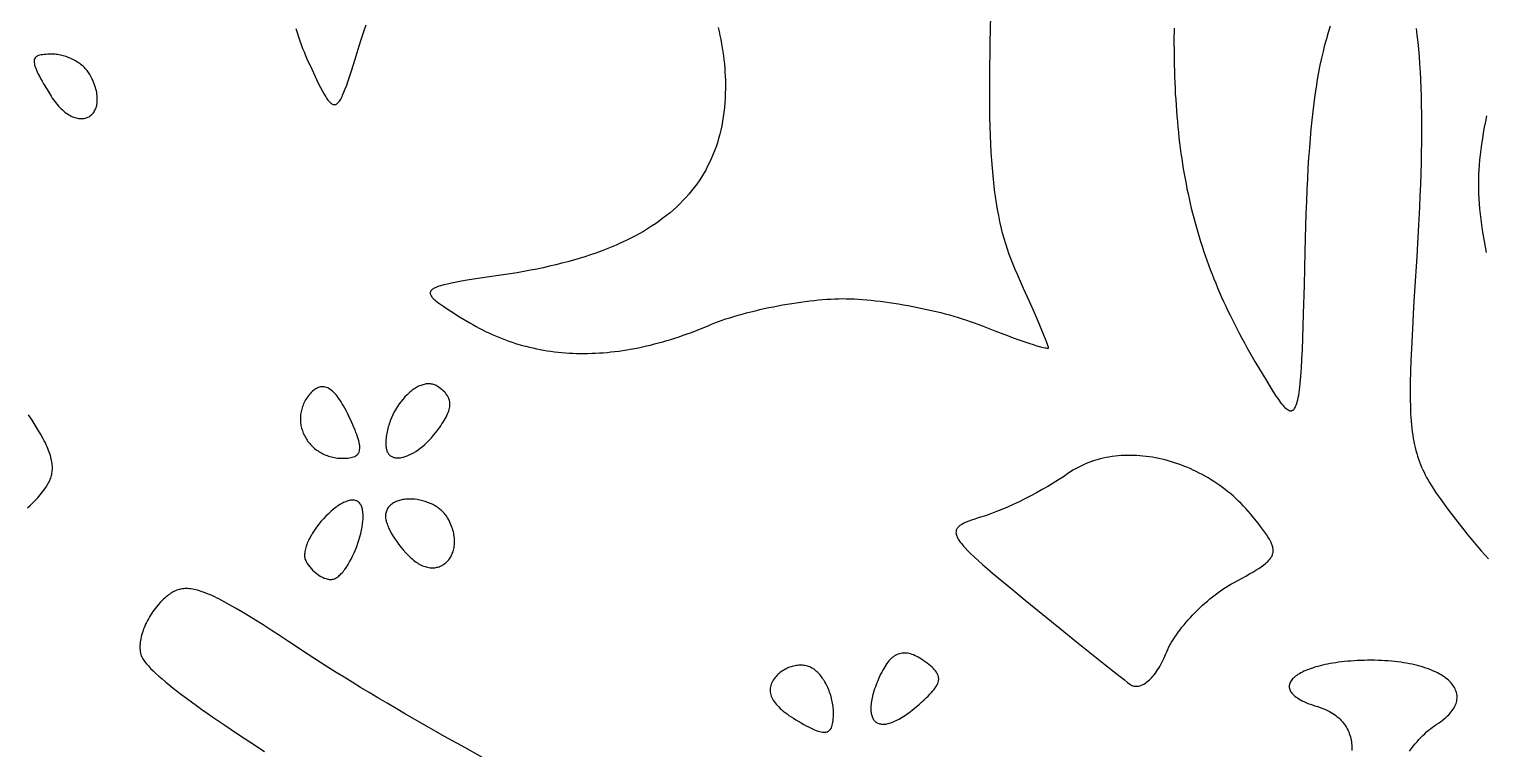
# Model space of a CAD drawing. Extents: x -452 to 452, y -1000 to 1000.
# Drawn here: x -144.6 to 157.7, y 681.8 to 831.2 of the extents above; entities that cross this region are included whole.
import ezdxf

# ---------------------------------------------------------------- set-up
doc = ezdxf.new("R2010")
doc.units = 0
doc.layers.add('LAYER_1', color=18, linetype='CONTINUOUS')

msp = doc.modelspace()

# ---------------------------------------------------------------- linework, layer by layer
at = {"layer": 'LAYER_1'}
for points in [[(-1.65, 831.46), (-1.45, 830.63), (-1.26, 829.8), (-1.09, 828.97), (-0.93, 828.13), (-0.79, 827.29), (-0.66, 826.45), (-0.54, 825.61), (-0.44, 824.77), (-0.35, 823.92), (-0.27, 823.07), (-0.22, 822.22), (-0.17, 821.37), (-0.14, 820.52), (-0.13, 819.67), (-0.13, 818.82), (-0.15, 817.81), (-0.19, 816.82), (-0.25, 815.83), (-0.34, 814.86), (-0.45, 813.91), (-0.57, 812.97), (-0.72, 812.04), (-0.9, 811.12), (-1.09, 810.22), (-1.3, 809.33), (-1.54, 808.45), (-1.8, 807.59), (-2.08, 806.74), (-2.38, 805.91), (-2.71, 805.08), (-3.05, 804.27), (-3.42, 803.48), (-3.81, 802.69), (-4.22, 801.92), (-4.66, 801.16), (-5.11, 800.42), (-5.59, 799.69), (-6.09, 798.97), (-6.61, 798.26), (-7.16, 797.57), (-7.73, 796.89), (-8.32, 796.22), (-8.93, 795.57), (-9.56, 794.92), (-10.22, 794.29), (-10.9, 793.68), (-11.6, 793.07), (-12.33, 792.48), (-13.08, 791.9), (-13.85, 791.33), (-14.64, 790.78), (-15.46, 790.24), (-16.29, 789.71), (-17.16, 789.19), (-18.04, 788.68), (-18.95, 788.19), (-19.88, 787.71), (-20.83, 787.24), (-21.81, 786.78), (-22.81, 786.34), (-23.83, 785.91), (-24.87, 785.49), (-25.94, 785.08), (-27.04, 784.68), (-28.15, 784.3), (-29.29, 783.93), (-30.45, 783.57), (-31.64, 783.22), (-32.85, 782.88), (-34.08, 782.56), (-35.33, 782.25), (-36.61, 781.94), (-37.92, 781.65), (-39.24, 781.38), (-40.59, 781.11), (-41.97, 780.86), (-43.37, 780.61), (-44.79, 780.38), (-46.23, 780.16), (-49.55, 779.67), (-52.43, 779.24), (-53.72, 779.03), (-54.9, 778.83), (-55.97, 778.64), (-56.95, 778.45), (-57.82, 778.26), (-58.6, 778.08), (-59.28, 777.89), (-59.58, 777.79), (-59.86, 777.69), (-60.11, 777.59), (-60.35, 777.49), (-60.55, 777.39), (-60.74, 777.29), (-60.9, 777.18), (-61.04, 777.07), (-61.15, 776.96), (-61.25, 776.85), (-61.32, 776.73), (-61.36, 776.61), (-61.39, 776.48), (-61.39, 776.35), (-61.38, 776.22), (-61.34, 776.08), (-61.27, 775.94), (-61.19, 775.79), (-61.09, 775.64), (-60.96, 775.48), (-60.82, 775.32), (-60.65, 775.15), (-60.46, 774.98), (-60.25, 774.8), (-59.78, 774.42), (-59.22, 774.01), (-58.58, 773.57), (-57.87, 773.1), (-57.08, 772.6), (-55.28, 771.49), (-53.19, 770.23), (-52.54, 769.85), (-51.89, 769.48), (-51.23, 769.12), (-50.57, 768.77), (-49.9, 768.44), (-49.23, 768.12), (-48.55, 767.8), (-47.87, 767.5), (-47.18, 767.22), (-46.49, 766.94), (-45.8, 766.68), (-45.1, 766.42), (-44.39, 766.18), (-43.68, 765.95), (-42.97, 765.74), (-42.25, 765.53), (-41.53, 765.34), (-40.8, 765.16), (-40.07, 764.99), (-39.34, 764.83), (-38.6, 764.68), (-37.86, 764.55), (-37.11, 764.43), (-36.36, 764.32), (-35.61, 764.22), (-34.85, 764.13), (-34.09, 764.06), (-33.33, 763.99), (-32.56, 763.94), (-31.79, 763.9), (-31.01, 763.88), (-30.23, 763.86), (-29.45, 763.86), (-28.66, 763.87), (-27.87, 763.89), (-27.08, 763.92), (-26.28, 763.96), (-25.48, 764.02), (-24.68, 764.08), (-23.88, 764.16), (-23.07, 764.25), (-22.26, 764.36), (-21.44, 764.47), (-20.62, 764.6), (-19.8, 764.74), (-18.98, 764.89), (-18.15, 765.05), (-17.32, 765.22), (-16.49, 765.41), (-15.66, 765.61), (-14.82, 765.82), (-13.98, 766.04), (-13.14, 766.27), (-12.3, 766.52), (-11.45, 766.77), (-10.6, 767.04), (-9.75, 767.32), (-8.9, 767.62), (-8.04, 767.92), (-7.18, 768.24), (-6.32, 768.57), (-5.46, 768.91), (-4.59, 769.26), (-3.73, 769.62), (-3.04, 769.91), (-2.33, 770.19), (-1.58, 770.47), (-0.81, 770.74), (-0.01, 771.01), (0.8, 771.27), (1.64, 771.53), (2.5, 771.78), (3.37, 772.03), (4.27, 772.27), (5.17, 772.5), (6.09, 772.73), (7.01, 772.95), (7.95, 773.16), (8.89, 773.36), (9.83, 773.56), (10.78, 773.74), (11.73, 773.92), (12.68, 774.09), (13.63, 774.25), (14.57, 774.39), (15.51, 774.53), (16.44, 774.65), (17.36, 774.77), (18.27, 774.87), (19.17, 774.96), (20.05, 775.04), (20.91, 775.1), (21.76, 775.15), (22.58, 775.19), (23.38, 775.22), (24.16, 775.23), (24.94, 775.22), (25.75, 775.2), (26.58, 775.17), (27.44, 775.12), (28.31, 775.06), (29.2, 774.99), (30.12, 774.9), (31.04, 774.8), (31.98, 774.69), (32.93, 774.57), (33.89, 774.44), (34.86, 774.29), (35.83, 774.14), (36.81, 773.97), (37.79, 773.8), (38.77, 773.62), (39.75, 773.42), (40.72, 773.22), (41.69, 773.01), (42.65, 772.79), (43.61, 772.56), (44.55, 772.33), (45.48, 772.09), (46.4, 771.84), (47.3, 771.59), (48.18, 771.33), (49.04, 771.07), (49.88, 770.79), (50.7, 770.52), (51.49, 770.24), (52.25, 769.96), (52.99, 769.67), (54.41, 769.1), (55.79, 768.56), (57.12, 768.05), (58.4, 767.57), (59.62, 767.12), (60.77, 766.7), (61.84, 766.33), (62.84, 765.99), (63.74, 765.69), (64.54, 765.44), (65.24, 765.24), (65.83, 765.09), (66.3, 764.99), (66.49, 764.96), (66.65, 764.94), (66.77, 764.94), (66.86, 764.95), (66.91, 764.98), (66.93, 764.99), (66.93, 765.02), (66.92, 765.08), (66.9, 765.19), (66.8, 765.5), (66.64, 765.95), (66.42, 766.51), (65.82, 768), (65.03, 769.88), (64.07, 772.12), (62.98, 774.63), (61.76, 777.36), (60.46, 780.24), (60.01, 781.27), (59.58, 782.31), (59.17, 783.35), (58.78, 784.41), (58.41, 785.49), (58.05, 786.59), (57.72, 787.71), (57.41, 788.85), (57.12, 790.03), (56.84, 791.23), (56.59, 792.47), (56.35, 793.74), (56.13, 795.05), (55.92, 796.41), (55.74, 797.8), (55.57, 799.25), (55.41, 800.74), (55.28, 802.29), (55.16, 803.9), (55.05, 805.56), (54.96, 807.28), (54.89, 809.06), (54.83, 810.92), (54.78, 812.84), (54.75, 814.83), (54.73, 816.9), (54.73, 819.04), (54.74, 821.27), (54.76, 823.58), (54.79, 825.97), (54.84, 828.45), (54.9, 831.03), (55.05, 837.32)], [(-89.3, 831.31), (-89.03, 830.43), (-88.75, 829.58), (-88.47, 828.75), (-88.18, 827.94), (-87.88, 827.16), (-87.58, 826.41), (-87.28, 825.69), (-86.97, 824.99), (-85.91, 822.69), (-84.97, 820.7), (-84.55, 819.82), (-84.15, 819.02), (-83.77, 818.3), (-83.41, 817.66), (-83.08, 817.1), (-82.92, 816.85), (-82.76, 816.62), (-82.61, 816.42), (-82.46, 816.23), (-82.31, 816.06), (-82.17, 815.92), (-82.03, 815.79), (-81.89, 815.69), (-81.75, 815.6), (-81.62, 815.54), (-81.49, 815.5), (-81.36, 815.48), (-81.23, 815.48), (-81.1, 815.5), (-80.97, 815.54), (-80.85, 815.6), (-80.72, 815.69), (-80.6, 815.79), (-80.47, 815.92), (-80.34, 816.07), (-80.22, 816.24), (-80.09, 816.43), (-79.96, 816.65), (-79.83, 816.88), (-79.7, 817.14), (-79.57, 817.42), (-79.29, 818.04), (-79.01, 818.76), (-78.71, 819.56), (-78.4, 820.45), (-78.08, 821.43), (-77.73, 822.5), (-76.98, 824.92), (-76.13, 827.7), (-75.66, 829.18), (-75.18, 830.64), (-74.69, 832.07)], [(92.98, 831.32), (92.97, 828.79), (92.98, 826.25), (93.02, 823.76), (93.05, 822.53), (93.09, 821.31), (93.14, 820.11), (93.19, 818.91), (93.25, 817.73), (93.32, 816.56), (93.39, 815.4), (93.48, 814.24), (93.57, 813.1), (93.67, 811.97), (93.77, 810.85), (93.89, 809.73), (94.01, 808.63), (94.14, 807.53), (94.28, 806.45), (94.42, 805.37), (94.57, 804.3), (94.74, 803.23), (94.91, 802.18), (95.09, 801.13), (95.27, 800.09), (95.47, 799.05), (95.67, 798.02), (95.88, 797), (96.11, 795.98), (96.34, 794.97), (96.57, 793.97), (96.82, 792.97), (97.08, 791.97), (97.34, 790.98), (97.62, 790), (97.9, 789.01), (98.19, 788.04), (98.49, 787.06), (98.81, 786.09), (99.13, 785.12), (99.46, 784.16), (99.79, 783.19), (100.14, 782.24), (100.5, 781.28), (100.87, 780.32), (101.25, 779.37), (101.63, 778.42), (102.03, 777.46), (102.44, 776.51), (102.85, 775.56), (103.28, 774.61), (103.72, 773.67), (104.17, 772.72), (104.62, 771.77), (105.09, 770.82), (105.57, 769.87), (106.06, 768.91), (106.56, 767.96), (107.06, 767.01), (107.58, 766.05), (108.12, 765.09), (108.66, 764.13), (109.21, 763.16), (109.77, 762.2), (111.45, 759.35), (112.21, 758.08), (112.92, 756.92), (113.58, 755.87), (114.2, 754.93), (114.49, 754.51), (114.77, 754.12), (115.04, 753.75), (115.29, 753.42), (115.54, 753.13), (115.78, 752.86), (116.01, 752.63), (116.23, 752.43), (116.44, 752.27), (116.64, 752.14), (116.84, 752.04), (116.93, 752.01), (117.02, 751.98), (117.11, 751.97), (117.2, 751.96), (117.28, 751.96), (117.37, 751.98), (117.45, 752), (117.53, 752.03), (117.6, 752.07), (117.68, 752.12), (117.75, 752.18), (117.82, 752.25), (117.89, 752.32), (117.96, 752.41), (118.09, 752.62), (118.22, 752.86), (118.34, 753.15), (118.45, 753.48), (118.56, 753.85), (118.66, 754.26), (118.76, 754.71), (118.85, 755.21), (118.93, 755.75), (119.01, 756.33), (119.09, 756.96), (119.16, 757.63), (119.23, 758.35), (119.3, 759.12), (119.42, 760.79), (119.53, 762.65), (119.62, 764.71), (119.71, 766.96), (119.8, 769.42), (119.88, 772.09), (120.03, 778.06), (120.19, 784.91), (120.25, 787.68), (120.33, 790.34), (120.42, 792.91), (120.51, 795.39), (120.61, 797.78), (120.73, 800.09), (120.85, 802.31), (120.98, 804.45), (121.13, 806.52), (121.29, 808.51), (121.46, 810.43), (121.64, 812.29), (121.84, 814.08), (122.05, 815.82), (122.28, 817.49), (122.52, 819.11), (122.78, 820.69), (123.05, 822.21), (123.34, 823.69), (123.64, 825.13), (123.97, 826.53), (124.31, 827.89), (124.67, 829.22), (125.05, 830.53), (125.45, 831.81)], [(143.21, 831.26), (143.39, 829.89), (143.55, 828.47), (143.7, 827), (143.83, 825.49), (143.94, 823.93), (144.05, 822.32), (144.13, 820.67), (144.2, 818.96), (144.26, 817.2), (144.3, 815.4), (144.33, 813.53), (144.34, 811.62), (144.34, 809.64), (144.32, 807.62), (144.29, 805.53), (144.24, 803.38), (144.18, 801.18), (144.11, 798.91), (144.02, 796.59), (143.91, 794.2), (143.79, 791.74), (143.66, 789.22), (143.51, 786.64), (143.35, 783.98), (142.9, 776.78), (142.7, 773.51), (142.52, 770.45), (142.37, 767.59), (142.24, 764.92), (142.13, 762.42), (142.05, 760.09), (142.01, 757.92), (141.99, 756.89), (141.99, 755.9), (141.99, 754.93), (142, 754.01), (142.03, 753.11), (142.06, 752.24), (142.09, 751.4), (142.14, 750.59), (142.2, 749.8), (142.27, 749.04), (142.34, 748.31), (142.43, 747.59), (142.53, 746.9), (142.64, 746.22), (142.76, 745.57), (142.89, 744.93), (143.03, 744.31), (143.19, 743.7), (143.35, 743.1), (143.53, 742.52), (143.72, 741.95), (143.92, 741.38), (144.14, 740.83), (144.36, 740.28), (144.61, 739.74), (144.86, 739.2), (145.13, 738.66), (145.41, 738.13), (145.71, 737.59), (146.02, 737.06), (146.34, 736.52), (146.68, 735.98), (147.03, 735.43), (147.4, 734.88), (147.79, 734.31), (148.19, 733.74), (149.04, 732.57), (149.95, 731.35), (150.93, 730.07), (153.1, 727.27), (153.8, 726.38), (154.52, 725.5), (155.24, 724.63), (155.98, 723.77), (156.72, 722.92), (157.47, 722.08), (158.24, 721.25)], [(157.85, 784.81), (157.61, 785.98), (157.4, 787.13), (157.2, 788.28), (157.02, 789.42), (156.86, 790.55), (156.71, 791.66), (156.59, 792.76), (156.48, 793.84), (156.39, 794.91), (156.32, 795.97), (156.27, 797.01), (156.24, 798.03), (156.22, 799.04), (156.23, 799.97), (156.26, 800.93), (156.32, 801.93), (156.39, 802.96), (156.48, 804.01), (156.6, 805.09), (156.73, 806.19), (156.88, 807.31), (157.05, 808.46), (157.24, 809.62), (157.44, 810.8), (157.67, 811.99), (157.9, 813.19)], [(-144.94, 731.81), (-144.42, 732.29), (-143.9, 732.81), (-143.38, 733.35), (-142.86, 733.92), (-142.35, 734.52), (-141.85, 735.14), (-141.37, 735.77), (-141.2, 736.01), (-141.03, 736.26), (-140.88, 736.5), (-140.73, 736.74), (-140.6, 736.99), (-140.47, 737.24), (-140.36, 737.49), (-140.25, 737.74), (-140.16, 737.99), (-140.07, 738.25), (-140, 738.51), (-139.94, 738.77), (-139.89, 739.04), (-139.85, 739.31), (-139.82, 739.58), (-139.8, 739.87), (-139.8, 740.15), (-139.81, 740.44), (-139.83, 740.74), (-139.86, 741.04), (-139.91, 741.36), (-139.96, 741.67), (-140.03, 742), (-140.12, 742.33), (-140.21, 742.67), (-140.32, 743.02), (-140.45, 743.38), (-140.58, 743.74), (-140.74, 744.12), (-140.9, 744.5), (-141.08, 744.9), (-141.27, 745.3), (-141.48, 745.72), (-141.7, 746.14), (-142.19, 747.03), (-142.74, 747.97), (-143.35, 748.95), (-144.03, 749.99), (-144.77, 751.09)], [(-50.05, 679.77), (-54.24, 682.09), (-58.4, 684.41), (-62.5, 686.73), (-66.49, 689.03), (-68.45, 690.17), (-70.36, 691.29), (-72.24, 692.4), (-74.07, 693.5), (-75.86, 694.57), (-77.6, 695.63), (-79.28, 696.66), (-80.9, 697.67), (-82.45, 698.65), (-83.94, 699.6), (-85.36, 700.52), (-86.71, 701.4), (-90.78, 704.09), (-92.65, 705.32), (-94.41, 706.46), (-96.08, 707.53), (-97.65, 708.51), (-99.12, 709.43), (-100.51, 710.27), (-101.81, 711.03), (-103.03, 711.73), (-104.18, 712.35), (-105.25, 712.91), (-105.76, 713.16), (-106.26, 713.4), (-106.73, 713.62), (-107.2, 713.82), (-107.65, 714.01), (-108.08, 714.18), (-108.5, 714.34), (-108.9, 714.48), (-109.3, 714.6), (-109.68, 714.71), (-110.05, 714.81), (-110.4, 714.89), (-110.75, 714.95), (-111.09, 715), (-111.41, 715.03), (-111.73, 715.06), (-112.04, 715.06), (-112.34, 715.06), (-112.63, 715.03), (-112.91, 715), (-113.19, 714.95), (-113.46, 714.89), (-113.72, 714.82), (-113.98, 714.73), (-114.24, 714.63), (-114.49, 714.52), (-114.74, 714.39), (-114.98, 714.25), (-115.22, 714.1), (-115.46, 713.94), (-115.7, 713.77), (-115.93, 713.59), (-116.17, 713.39), (-116.4, 713.18), (-116.87, 712.73), (-117.35, 712.24), (-117.83, 711.71), (-118.12, 711.37), (-118.41, 711.02), (-118.68, 710.67), (-118.94, 710.31), (-119.19, 709.94), (-119.43, 709.57), (-119.66, 709.2), (-119.88, 708.82), (-120.09, 708.44), (-120.28, 708.06), (-120.46, 707.68), (-120.63, 707.29), (-120.79, 706.91), (-120.94, 706.53), (-121.07, 706.15), (-121.19, 705.77), (-121.29, 705.4), (-121.38, 705.03), (-121.46, 704.67), (-121.53, 704.31), (-121.58, 703.95), (-121.61, 703.6), (-121.63, 703.26), (-121.64, 702.93), (-121.63, 702.61), (-121.61, 702.3), (-121.57, 701.99), (-121.51, 701.7), (-121.44, 701.42), (-121.35, 701.15), (-121.25, 700.9), (-121.13, 700.66), (-121.03, 700.48), (-120.91, 700.29), (-120.77, 700.09), (-120.62, 699.89), (-120.28, 699.46), (-119.88, 699.01), (-119.42, 698.52), (-118.91, 698.01), (-118.34, 697.47), (-117.71, 696.91), (-117.04, 696.32), (-116.31, 695.71), (-115.54, 695.07), (-114.71, 694.41), (-113.84, 693.73), (-112.92, 693.03), (-111.96, 692.3), (-110.95, 691.56), (-109.89, 690.79), (-108.8, 690.01), (-107.66, 689.21), (-106.49, 688.39), (-105.27, 687.55), (-104.02, 686.7), (-102.73, 685.84), (-101.4, 684.95), (-98.64, 683.15), (-95.76, 681.29)], [(141.85, 681.36), (142.24, 681.87), (142.63, 682.36), (143.02, 682.84), (143.41, 683.29), (143.81, 683.74), (144.2, 684.16), (144.6, 684.57), (145, 684.95), (145.4, 685.32), (145.8, 685.67), (146.2, 686), (146.61, 686.31), (147.01, 686.59), (147.41, 686.86), (147.85, 687.14), (148.27, 687.43), (148.66, 687.72), (149.02, 688.01), (149.36, 688.3), (149.68, 688.59), (149.98, 688.88), (150.25, 689.18), (150.49, 689.47), (150.72, 689.76), (150.92, 690.05), (151.1, 690.35), (151.25, 690.64), (151.39, 690.93), (151.5, 691.22), (151.59, 691.51), (151.65, 691.79), (151.7, 692.08), (151.72, 692.36), (151.73, 692.64), (151.71, 692.92), (151.67, 693.2), (151.61, 693.48), (151.53, 693.75), (151.43, 694.02), (151.31, 694.28), (151.17, 694.55), (151.01, 694.81), (150.84, 695.06), (150.64, 695.31), (150.42, 695.56), (150.19, 695.81), (149.93, 696.04), (149.66, 696.28), (149.37, 696.51), (149.06, 696.73), (148.73, 696.95), (148.39, 697.17), (148.02, 697.37), (147.65, 697.58), (147.25, 697.77), (146.84, 697.96), (146.41, 698.15), (145.96, 698.33), (145.5, 698.5), (145.02, 698.66), (144.52, 698.82), (144.01, 698.97), (143.49, 699.11), (142.95, 699.24), (142.39, 699.37), (141.82, 699.48), (141.23, 699.59), (140.63, 699.69), (140.02, 699.79), (139.39, 699.87), (138.75, 699.94), (138.09, 700.01), (137.42, 700.07), (136.74, 700.11), (136.04, 700.15), (135.33, 700.17), (134.61, 700.19), (133.87, 700.19), (133.14, 700.19), (132.42, 700.18), (131.71, 700.15), (131.02, 700.12), (130.34, 700.09), (129.67, 700.04), (129.02, 699.99), (128.38, 699.92), (127.75, 699.85), (127.14, 699.78), (126.55, 699.69), (125.97, 699.6), (125.41, 699.51), (124.86, 699.41), (124.33, 699.3), (123.82, 699.18), (123.32, 699.06), (122.84, 698.93), (122.37, 698.8), (121.92, 698.66), (121.49, 698.52), (121.08, 698.38), (120.68, 698.22), (120.31, 698.07), (119.95, 697.91), (119.61, 697.75), (119.29, 697.58), (118.99, 697.41), (118.7, 697.23), (118.44, 697.05), (118.2, 696.87), (117.97, 696.69), (117.77, 696.51), (117.59, 696.32), (117.43, 696.13), (117.28, 695.93), (117.16, 695.74), (117.07, 695.55), (116.99, 695.35), (116.93, 695.15), (116.9, 694.95), (116.89, 694.75), (116.9, 694.55), (116.93, 694.35), (116.99, 694.15), (117.07, 693.95), (117.18, 693.75), (117.3, 693.55), (117.46, 693.35), (117.63, 693.15), (117.83, 692.96), (118.06, 692.76), (118.31, 692.57), (118.58, 692.37), (118.88, 692.18), (119.21, 691.99), (119.56, 691.81), (119.93, 691.62), (120.34, 691.44), (120.77, 691.26), (121.23, 691.09), (121.71, 690.92), (122.22, 690.75), (122.76, 690.58), (123.2, 690.44), (123.64, 690.29), (124.05, 690.13), (124.45, 689.96), (124.84, 689.78), (125.22, 689.59), (125.57, 689.38), (125.92, 689.17), (126.25, 688.95), (126.56, 688.72), (126.87, 688.48), (127.15, 688.23), (127.43, 687.98), (127.68, 687.71), (127.93, 687.44), (128.16, 687.16), (128.37, 686.87), (128.57, 686.58), (128.76, 686.27), (128.93, 685.96), (129.09, 685.65), (129.23, 685.33), (129.36, 685), (129.47, 684.66), (129.57, 684.33), (129.66, 683.98), (129.73, 683.63), (129.78, 683.28), (129.83, 682.92), (129.85, 682.55), (129.87, 682.19), (129.87, 681.82), (129.85, 681.44)]]:
    msp.add_lwpolyline(points, dxfattribs=at)
for points in [[(-132.03, 821.76), (-132.16, 821.97), (-132.3, 822.18), (-132.45, 822.39), (-132.61, 822.6), (-132.78, 822.8), (-132.97, 823), (-133.16, 823.19), (-133.37, 823.38), (-133.58, 823.57), (-133.8, 823.75), (-134.03, 823.93), (-134.27, 824.1), (-134.52, 824.26), (-134.77, 824.42), (-135.03, 824.57), (-135.29, 824.72), (-135.56, 824.86), (-135.84, 824.99), (-136.12, 825.11), (-136.4, 825.23), (-136.68, 825.34), (-136.97, 825.44), (-137.26, 825.53), (-137.56, 825.62), (-137.85, 825.69), (-138.15, 825.76), (-138.44, 825.82), (-138.74, 825.86), (-139.03, 825.9), (-139.32, 825.93), (-139.61, 825.94), (-139.9, 825.95), (-140.35, 825.95), (-140.76, 825.93), (-141.15, 825.92), (-141.51, 825.89), (-141.84, 825.85), (-142.14, 825.8), (-142.41, 825.74), (-142.66, 825.66), (-142.88, 825.58), (-143.06, 825.47), (-143.15, 825.41), (-143.22, 825.35), (-143.29, 825.28), (-143.36, 825.21), (-143.41, 825.14), (-143.46, 825.06), (-143.5, 824.97), (-143.53, 824.88), (-143.56, 824.78), (-143.58, 824.68), (-143.59, 824.58), (-143.6, 824.47), (-143.59, 824.23), (-143.55, 823.96), (-143.49, 823.68), (-143.39, 823.36), (-143.27, 823.02), (-143.12, 822.66), (-142.94, 822.26), (-142.73, 821.84), (-142.5, 821.38), (-142.24, 820.89), (-141.94, 820.38), (-141.63, 819.82), (-140.9, 818.61), (-140.07, 817.26), (-139.82, 816.86), (-139.56, 816.49), (-139.31, 816.13), (-139.05, 815.8), (-138.79, 815.48), (-138.52, 815.18), (-138.26, 814.89), (-138, 814.63), (-137.73, 814.38), (-137.46, 814.14), (-137.2, 813.93), (-136.93, 813.73), (-136.67, 813.55), (-136.41, 813.38), (-136.14, 813.23), (-135.88, 813.1), (-135.63, 812.98), (-135.37, 812.88), (-135.12, 812.79), (-134.87, 812.72), (-134.62, 812.66), (-134.38, 812.62), (-134.14, 812.59), (-133.91, 812.58), (-133.68, 812.58), (-133.45, 812.6), (-133.23, 812.63), (-133.02, 812.67), (-132.81, 812.72), (-132.61, 812.79), (-132.42, 812.88), (-132.23, 812.97), (-132.06, 813.08), (-131.88, 813.2), (-131.72, 813.34), (-131.57, 813.48), (-131.42, 813.64), (-131.28, 813.81), (-131.16, 813.99), (-131.04, 814.18), (-130.93, 814.39), (-130.84, 814.6), (-130.75, 814.83), (-130.67, 815.07), (-130.61, 815.31), (-130.56, 815.57), (-130.52, 815.84), (-130.49, 816.12), (-130.48, 816.4), (-130.48, 816.7), (-130.49, 817.01), (-130.52, 817.32), (-130.56, 817.65), (-130.61, 817.98), (-130.68, 818.32), (-130.77, 818.67), (-130.87, 819.03), (-130.98, 819.4), (-131.12, 819.77), (-131.27, 820.15), (-131.43, 820.54), (-131.61, 820.94), (-131.81, 821.35)], [(-86.31, 755.5), (-86.52, 755.25), (-86.73, 755), (-86.92, 754.74), (-87.09, 754.48), (-87.26, 754.21), (-87.41, 753.95), (-87.55, 753.68), (-87.68, 753.4), (-87.79, 753.13), (-87.9, 752.85), (-87.99, 752.57), (-88.07, 752.29), (-88.14, 752.01), (-88.2, 751.73), (-88.25, 751.45), (-88.29, 751.17), (-88.31, 750.89), (-88.33, 750.61), (-88.34, 750.32), (-88.33, 750.04), (-88.31, 749.76), (-88.29, 749.49), (-88.25, 749.21), (-88.21, 748.93), (-88.15, 748.66), (-88.08, 748.39), (-88.01, 748.12), (-87.92, 747.85), (-87.83, 747.59), (-87.73, 747.33), (-87.61, 747.07), (-87.49, 746.82), (-87.36, 746.57), (-87.22, 746.32), (-87.08, 746.08), (-86.92, 745.84), (-86.76, 745.61), (-86.58, 745.39), (-86.4, 745.16), (-86.21, 744.95), (-86.02, 744.74), (-85.81, 744.54), (-85.6, 744.34), (-85.38, 744.15), (-85.16, 743.96), (-84.92, 743.79), (-84.68, 743.62), (-84.43, 743.46), (-84.18, 743.3), (-83.92, 743.16), (-83.65, 743.02), (-83.37, 742.89), (-83.09, 742.77), (-82.81, 742.66), (-82.51, 742.56), (-82.21, 742.47), (-81.91, 742.39), (-81.6, 742.32), (-81.28, 742.26), (-80.96, 742.2), (-80.63, 742.16), (-80.3, 742.14), (-79.96, 742.12), (-79.62, 742.11), (-79.21, 742.12), (-78.84, 742.13), (-78.48, 742.16), (-78.15, 742.2), (-77.84, 742.25), (-77.56, 742.32), (-77.3, 742.4), (-77.07, 742.49), (-76.86, 742.6), (-76.67, 742.73), (-76.51, 742.87), (-76.37, 743.03), (-76.25, 743.21), (-76.16, 743.4), (-76.09, 743.62), (-76.04, 743.86), (-76.01, 744.11), (-76.01, 744.39), (-76.03, 744.69), (-76.08, 745.02), (-76.14, 745.37), (-76.23, 745.74), (-76.34, 746.14), (-76.47, 746.56), (-76.63, 747.01), (-76.8, 747.48), (-77, 747.99), (-77.22, 748.52), (-77.47, 749.08), (-77.73, 749.67), (-78.32, 750.95), (-78.59, 751.5), (-78.85, 752.02), (-79.12, 752.52), (-79.38, 752.99), (-79.64, 753.43), (-79.9, 753.85), (-80.15, 754.24), (-80.41, 754.6), (-80.66, 754.94), (-80.92, 755.25), (-81.17, 755.53), (-81.42, 755.79), (-81.67, 756.03), (-81.92, 756.23), (-82.17, 756.41), (-82.42, 756.57), (-82.66, 756.69), (-82.91, 756.8), (-83.16, 756.87), (-83.4, 756.92), (-83.65, 756.95), (-83.89, 756.94), (-84.13, 756.92), (-84.37, 756.86), (-84.62, 756.78), (-84.86, 756.68), (-85.1, 756.55), (-85.34, 756.39), (-85.58, 756.21), (-85.83, 756), (-86.07, 755.76)], [(-59.75, 756.95), (-59.94, 757.07), (-60.13, 757.18), (-60.33, 757.27), (-60.53, 757.35), (-60.73, 757.42), (-60.94, 757.48), (-61.15, 757.51), (-61.36, 757.54), (-61.57, 757.56), (-61.79, 757.56), (-62.01, 757.55), (-62.23, 757.52), (-62.45, 757.49), (-62.67, 757.44), (-62.89, 757.38), (-63.12, 757.31), (-63.34, 757.23), (-63.56, 757.14), (-63.79, 757.04), (-64.01, 756.93), (-64.24, 756.81), (-64.46, 756.67), (-64.69, 756.53), (-64.91, 756.38), (-65.13, 756.22), (-65.35, 756.05), (-65.57, 755.87), (-65.79, 755.69), (-66.21, 755.29), (-66.63, 754.86), (-67.04, 754.4), (-67.43, 753.92), (-67.81, 753.4), (-68.17, 752.87), (-68.52, 752.31), (-68.84, 751.73), (-69.14, 751.14), (-69.42, 750.53), (-69.68, 749.9), (-69.79, 749.58), (-69.9, 749.26), (-70.01, 748.94), (-70.1, 748.61), (-70.19, 748.28), (-70.27, 747.95), (-70.35, 747.62), (-70.41, 747.28), (-70.47, 746.95), (-70.51, 746.61), (-70.55, 746.27), (-70.58, 745.93), (-70.6, 745.6), (-70.61, 745.26), (-70.61, 745.02), (-70.6, 744.79), (-70.59, 744.57), (-70.56, 744.37), (-70.52, 744.17), (-70.48, 743.98), (-70.43, 743.8), (-70.37, 743.63), (-70.3, 743.47), (-70.22, 743.32), (-70.14, 743.18), (-70.05, 743.05), (-69.95, 742.93), (-69.85, 742.82), (-69.74, 742.71), (-69.62, 742.62), (-69.49, 742.53), (-69.36, 742.46), (-69.23, 742.39), (-69.08, 742.33), (-68.94, 742.28), (-68.78, 742.24), (-68.62, 742.21), (-68.46, 742.19), (-68.29, 742.18), (-68.12, 742.17), (-67.94, 742.18), (-67.76, 742.19), (-67.57, 742.21), (-67.38, 742.24), (-66.99, 742.33), (-66.58, 742.45), (-66.16, 742.6), (-65.73, 742.79), (-65.29, 743), (-64.84, 743.25), (-64.38, 743.54), (-63.92, 743.85), (-63.46, 744.19), (-62.99, 744.57), (-62.53, 744.98), (-62.06, 745.41), (-61.6, 745.88), (-61.14, 746.37), (-60.68, 746.89), (-60.23, 747.45), (-59.79, 748.03), (-59.49, 748.44), (-59.21, 748.84), (-58.95, 749.23), (-58.7, 749.6), (-58.48, 749.97), (-58.28, 750.32), (-58.09, 750.66), (-57.93, 750.99), (-57.78, 751.31), (-57.66, 751.62), (-57.55, 751.92), (-57.46, 752.22), (-57.39, 752.5), (-57.35, 752.78), (-57.32, 753.05), (-57.3, 753.31), (-57.31, 753.57), (-57.34, 753.82), (-57.39, 754.07), (-57.45, 754.31), (-57.54, 754.54), (-57.64, 754.77), (-57.77, 755), (-57.91, 755.22), (-58.07, 755.44), (-58.25, 755.66), (-58.46, 755.88), (-58.68, 756.09), (-58.92, 756.31), (-59.17, 756.52), (-59.45, 756.73)], [(105.33, 716.27), (107.1, 717.23), (107.9, 717.68), (108.65, 718.1), (109.34, 718.5), (109.98, 718.88), (110.56, 719.25), (111.08, 719.61), (111.56, 719.95), (111.98, 720.29), (112.17, 720.45), (112.35, 720.62), (112.52, 720.78), (112.67, 720.94), (112.81, 721.1), (112.94, 721.27), (113.06, 721.43), (113.16, 721.59), (113.25, 721.75), (113.33, 721.92), (113.4, 722.08), (113.45, 722.25), (113.5, 722.41), (113.53, 722.58), (113.55, 722.76), (113.55, 722.93), (113.55, 723.11), (113.53, 723.29), (113.51, 723.47), (113.47, 723.66), (113.42, 723.85), (113.36, 724.05), (113.29, 724.25), (113.2, 724.45), (113.11, 724.66), (113, 724.88), (112.76, 725.33), (112.48, 725.8), (112.15, 726.3), (111.78, 726.83), (111.37, 727.38), (110.93, 727.98), (110.44, 728.61), (109.35, 729.98), (108.88, 730.55), (108.39, 731.11), (107.9, 731.66), (107.4, 732.2), (106.88, 732.72), (106.36, 733.24), (105.83, 733.74), (105.29, 734.22), (104.74, 734.7), (104.18, 735.16), (103.61, 735.61), (103.04, 736.04), (102.46, 736.47), (101.87, 736.88), (101.27, 737.27), (100.67, 737.65), (100.07, 738.02), (99.45, 738.38), (98.83, 738.72), (98.21, 739.05), (97.58, 739.37), (96.95, 739.67), (96.31, 739.96), (95.67, 740.24), (95.03, 740.5), (94.39, 740.74), (93.74, 740.97), (93.09, 741.19), (92.43, 741.4), (91.78, 741.59), (91.12, 741.76), (90.47, 741.92), (89.81, 742.07), (89.15, 742.2), (88.49, 742.32), (87.84, 742.42), (87.18, 742.51), (86.52, 742.58), (85.87, 742.63), (85.22, 742.68), (84.57, 742.7), (83.92, 742.71), (83.28, 742.71), (82.63, 742.69), (82, 742.66), (81.36, 742.6), (80.73, 742.54), (80.11, 742.46), (79.48, 742.36), (78.87, 742.24), (78.26, 742.11), (77.65, 741.97), (77.06, 741.81), (76.46, 741.63), (75.88, 741.43), (75.3, 741.22), (74.73, 741), (74.17, 740.75), (73.61, 740.49), (73.07, 740.21), (72.53, 739.92), (72, 739.61), (71.48, 739.28), (70.97, 738.94), (70.01, 738.28), (68.99, 737.62), (67.91, 736.95), (66.79, 736.28), (65.63, 735.61), (64.44, 734.96), (63.24, 734.32), (62.02, 733.7), (60.81, 733.1), (59.61, 732.53), (58.42, 731.99), (57.27, 731.49), (56.15, 731.04), (55.08, 730.62), (54.56, 730.44), (54.06, 730.26), (53.57, 730.1), (53.11, 729.96), (52.34, 729.72), (51.63, 729.5), (50.97, 729.27), (50.37, 729.05), (49.83, 728.83), (49.58, 728.72), (49.34, 728.61), (49.12, 728.49), (48.92, 728.37), (48.73, 728.26), (48.55, 728.13), (48.4, 728.01), (48.26, 727.88), (48.13, 727.75), (48.02, 727.62), (47.93, 727.48), (47.85, 727.33), (47.79, 727.19), (47.75, 727.03), (47.73, 726.87), (47.72, 726.71), (47.73, 726.53), (47.76, 726.36), (47.81, 726.17), (47.87, 725.98), (47.95, 725.78), (48.05, 725.57), (48.17, 725.35), (48.31, 725.13), (48.47, 724.89), (48.65, 724.65), (48.84, 724.4), (49.06, 724.13), (49.29, 723.86), (49.55, 723.58), (50.12, 722.98), (50.77, 722.33), (51.51, 721.63), (52.32, 720.88), (53.23, 720.08), (54.22, 719.21), (55.3, 718.29), (56.47, 717.31), (59.09, 715.14), (62.08, 712.69), (65.75, 709.7), (69.33, 706.8), (72.72, 704.05), (75.84, 701.54), (78.6, 699.33), (80.91, 697.5), (82.68, 696.11), (83.34, 695.6), (83.82, 695.23), (84.03, 695.1), (84.24, 694.99), (84.45, 694.91), (84.67, 694.85), (84.9, 694.81), (85.13, 694.8), (85.37, 694.81), (85.61, 694.84), (85.85, 694.9), (86.1, 694.98), (86.35, 695.08), (86.6, 695.2), (86.85, 695.34), (87.1, 695.51), (87.35, 695.69), (87.61, 695.9), (87.86, 696.12), (88.11, 696.36), (88.36, 696.62), (88.61, 696.9), (88.85, 697.19), (89.1, 697.51), (89.34, 697.84), (89.57, 698.18), (89.8, 698.55), (90.03, 698.93), (90.25, 699.32), (90.47, 699.73), (90.67, 700.15), (90.88, 700.59), (91.07, 701.04), (91.26, 701.5), (91.46, 701.98), (91.68, 702.46), (91.92, 702.96), (92.19, 703.45), (92.48, 703.96), (92.79, 704.47), (93.12, 704.98), (93.47, 705.49), (93.84, 706.01), (94.23, 706.53), (94.63, 707.05), (95.05, 707.57), (95.48, 708.08), (95.93, 708.6), (96.39, 709.1), (96.86, 709.61), (97.35, 710.11), (97.84, 710.6), (98.34, 711.08), (98.85, 711.56), (99.37, 712.03), (99.9, 712.48), (100.43, 712.93), (100.97, 713.36), (101.51, 713.78), (102.05, 714.19), (102.6, 714.58), (103.14, 714.95), (103.69, 715.31), (104.24, 715.65), (104.78, 715.97)], [(-76.07, 732.83), (-76.22, 732.98), (-76.37, 733.1), (-76.53, 733.2), (-76.71, 733.29), (-76.89, 733.35), (-77.08, 733.4), (-77.28, 733.43), (-77.49, 733.43), (-77.7, 733.43), (-77.92, 733.4), (-78.15, 733.36), (-78.39, 733.3), (-78.62, 733.23), (-78.87, 733.14), (-79.12, 733.03), (-79.37, 732.92), (-79.62, 732.79), (-79.88, 732.64), (-80.14, 732.49), (-80.41, 732.32), (-80.67, 732.14), (-80.94, 731.95), (-81.2, 731.75), (-81.47, 731.54), (-82, 731.09), (-82.53, 730.6), (-83.05, 730.09), (-83.56, 729.55), (-84.06, 728.99), (-84.53, 728.41), (-84.99, 727.81), (-85.41, 727.21), (-85.81, 726.6), (-85.99, 726.3), (-86.17, 725.99), (-86.34, 725.69), (-86.5, 725.38), (-86.65, 725.08), (-86.78, 724.78), (-86.91, 724.48), (-87.02, 724.19), (-87.12, 723.9), (-87.21, 723.61), (-87.29, 723.33), (-87.35, 723.05), (-87.4, 722.78), (-87.44, 722.52), (-87.46, 722.26), (-87.46, 722.01), (-87.45, 721.76), (-87.42, 721.53), (-87.38, 721.3), (-87.32, 721.08), (-87.24, 720.88), (-87.14, 720.68), (-86.92, 720.3), (-86.67, 719.93), (-86.4, 719.58), (-86.11, 719.23), (-85.8, 718.91), (-85.48, 718.6), (-85.14, 718.32), (-84.79, 718.05), (-84.44, 717.81), (-84.09, 717.6), (-83.73, 717.41), (-83.37, 717.25), (-83.02, 717.13), (-82.84, 717.08), (-82.67, 717.04), (-82.5, 717), (-82.33, 716.98), (-82.17, 716.97), (-82.01, 716.96), (-81.83, 716.97), (-81.65, 717), (-81.47, 717.04), (-81.29, 717.11), (-81.11, 717.19), (-80.93, 717.28), (-80.75, 717.39), (-80.57, 717.52), (-80.39, 717.66), (-80.21, 717.82), (-80.03, 717.99), (-79.85, 718.17), (-79.67, 718.37), (-79.49, 718.58), (-79.31, 718.79), (-79.13, 719.02), (-78.79, 719.52), (-78.45, 720.05), (-78.11, 720.61), (-77.79, 721.2), (-77.49, 721.82), (-77.19, 722.46), (-76.91, 723.12), (-76.65, 723.79), (-76.41, 724.46), (-76.19, 725.15), (-75.99, 725.83), (-75.81, 726.51), (-75.66, 727.18), (-75.53, 727.84), (-75.43, 728.48), (-75.36, 729.1), (-75.34, 729.4), (-75.33, 729.7), (-75.32, 729.99), (-75.32, 730.27), (-75.33, 730.54), (-75.35, 730.8), (-75.38, 731.05), (-75.42, 731.3), (-75.47, 731.53), (-75.52, 731.75), (-75.59, 731.96), (-75.66, 732.16), (-75.75, 732.35), (-75.85, 732.52), (-75.95, 732.68)], [(-57.65, 729.54), (-57.79, 729.78), (-57.94, 730.01), (-58.1, 730.23), (-58.27, 730.45), (-58.44, 730.66), (-58.63, 730.86), (-58.82, 731.06), (-59.03, 731.25), (-59.24, 731.43), (-59.45, 731.61), (-59.68, 731.77), (-59.91, 731.94), (-60.14, 732.09), (-60.38, 732.24), (-60.63, 732.37), (-60.88, 732.51), (-61.14, 732.63), (-61.4, 732.75), (-61.66, 732.86), (-61.93, 732.96), (-62.2, 733.06), (-62.47, 733.15), (-63.02, 733.3), (-63.57, 733.43), (-64.12, 733.52), (-64.68, 733.59), (-65.22, 733.63), (-65.76, 733.63), (-66.03, 733.62), (-66.29, 733.61), (-66.55, 733.59), (-66.8, 733.55), (-67.05, 733.52), (-67.3, 733.47), (-67.54, 733.42), (-67.77, 733.36), (-68, 733.29), (-68.22, 733.21), (-68.44, 733.13), (-68.64, 733.03), (-68.84, 732.94), (-69.03, 732.83), (-69.22, 732.71), (-69.39, 732.59), (-69.56, 732.46), (-69.71, 732.32), (-69.86, 732.18), (-69.99, 732.02), (-70.11, 731.86), (-70.23, 731.69), (-70.33, 731.51), (-70.42, 731.33), (-70.49, 731.13), (-70.55, 730.93), (-70.6, 730.72), (-70.64, 730.51), (-70.66, 730.28), (-70.67, 730.05), (-70.66, 729.86), (-70.64, 729.65), (-70.61, 729.43), (-70.56, 729.21), (-70.5, 728.98), (-70.43, 728.74), (-70.35, 728.49), (-70.26, 728.23), (-70.15, 727.97), (-70.03, 727.71), (-69.77, 727.16), (-69.47, 726.59), (-69.13, 726.01), (-68.76, 725.42), (-68.35, 724.83), (-67.92, 724.24), (-67.46, 723.66), (-66.98, 723.08), (-66.48, 722.52), (-65.96, 721.98), (-65.42, 721.46), (-65.15, 721.22), (-64.88, 720.99), (-64.6, 720.77), (-64.33, 720.57), (-64.06, 720.39), (-63.79, 720.23), (-63.52, 720.08), (-63.25, 719.94), (-62.98, 719.82), (-62.72, 719.72), (-62.46, 719.63), (-62.2, 719.56), (-61.94, 719.49), (-61.68, 719.45), (-61.43, 719.41), (-61.18, 719.39), (-60.94, 719.39), (-60.7, 719.39), (-60.46, 719.41), (-60.23, 719.44), (-60, 719.49), (-59.78, 719.54), (-59.56, 719.61), (-59.34, 719.69), (-59.13, 719.78), (-58.93, 719.88), (-58.74, 719.99), (-58.54, 720.11), (-58.36, 720.25), (-58.18, 720.39), (-58.01, 720.54), (-57.85, 720.71), (-57.69, 720.88), (-57.54, 721.06), (-57.4, 721.25), (-57.26, 721.45), (-57.14, 721.65), (-57.02, 721.87), (-56.91, 722.09), (-56.81, 722.32), (-56.72, 722.56), (-56.64, 722.81), (-56.56, 723.06), (-56.5, 723.32), (-56.45, 723.58), (-56.41, 723.85), (-56.37, 724.13), (-56.35, 724.42), (-56.34, 724.7), (-56.34, 725), (-56.35, 725.3), (-56.38, 725.6), (-56.41, 725.91), (-56.46, 726.22), (-56.52, 726.54), (-56.59, 726.86), (-56.68, 727.19), (-56.78, 727.51), (-56.89, 727.84), (-57.01, 728.18), (-57.15, 728.51), (-57.31, 728.85), (-57.47, 729.19)], [(40.93, 700.17), (40.58, 700.41), (40.24, 700.62), (39.9, 700.82), (39.57, 701), (39.24, 701.15), (38.92, 701.29), (38.61, 701.41), (38.3, 701.5), (37.99, 701.58), (37.69, 701.64), (37.4, 701.67), (37.11, 701.69), (36.83, 701.68), (36.55, 701.66), (36.28, 701.62), (36.01, 701.55), (35.75, 701.47), (35.49, 701.36), (35.24, 701.24), (34.99, 701.09), (34.74, 700.92), (34.5, 700.74), (34.27, 700.53), (34.03, 700.3), (33.81, 700.06), (33.58, 699.79), (33.36, 699.5), (33.15, 699.19), (32.94, 698.86), (32.73, 698.51), (32.52, 698.14), (32.32, 697.75), (32.09, 697.28), (31.88, 696.82), (31.67, 696.37), (31.48, 695.93), (31.31, 695.5), (31.14, 695.07), (30.99, 694.66), (30.84, 694.26), (30.71, 693.86), (30.59, 693.48), (30.49, 693.1), (30.39, 692.74), (30.31, 692.38), (30.24, 692.03), (30.18, 691.7), (30.13, 691.37), (30.09, 691.06), (30.06, 690.76), (30.05, 690.46), (30.04, 690.18), (30.05, 689.91), (30.06, 689.65), (30.09, 689.4), (30.12, 689.16), (30.17, 688.94), (30.23, 688.72), (30.3, 688.52), (30.37, 688.33), (30.46, 688.15), (30.56, 687.98), (30.67, 687.82), (30.78, 687.68), (30.91, 687.55), (31.05, 687.43), (31.19, 687.32), (31.35, 687.23), (31.51, 687.15), (31.68, 687.08), (31.86, 687.02), (32.05, 686.98), (32.25, 686.95), (32.46, 686.94), (32.68, 686.93), (32.9, 686.95), (33.14, 686.97), (33.38, 687.01), (33.63, 687.06), (33.88, 687.13), (34.15, 687.21), (34.42, 687.3), (34.7, 687.41), (34.99, 687.53), (35.29, 687.67), (35.59, 687.82), (35.9, 687.99), (36.22, 688.17), (36.55, 688.37), (36.88, 688.58), (37.22, 688.81), (37.57, 689.05), (37.92, 689.31), (38.28, 689.58), (38.65, 689.87), (39.02, 690.17), (40.13, 691.11), (40.64, 691.55), (41.11, 691.97), (41.54, 692.38), (41.94, 692.76), (42.31, 693.13), (42.64, 693.49), (42.94, 693.83), (43.2, 694.16), (43.44, 694.47), (43.63, 694.78), (43.8, 695.07), (43.93, 695.36), (44.03, 695.64), (44.1, 695.91), (44.12, 696.05), (44.14, 696.18), (44.14, 696.31), (44.14, 696.44), (44.13, 696.57), (44.11, 696.7), (44.09, 696.83), (44.05, 696.95), (43.96, 697.21), (43.84, 697.46), (43.68, 697.71), (43.5, 697.97), (43.28, 698.22), (43.04, 698.48), (42.76, 698.75), (42.46, 699.02), (42.12, 699.29), (41.75, 699.58), (41.36, 699.87)], [(18.26, 698.32), (18.05, 698.46), (17.83, 698.59), (17.6, 698.7), (17.37, 698.8), (17.13, 698.89), (16.89, 698.97), (16.64, 699.03), (16.39, 699.08), (16.14, 699.12), (15.88, 699.15), (15.62, 699.16), (15.35, 699.16), (15.09, 699.15), (14.82, 699.13), (14.56, 699.1), (14.29, 699.06), (14.03, 699), (13.76, 698.93), (13.5, 698.86), (13.23, 698.77), (12.98, 698.67), (12.72, 698.56), (12.47, 698.43), (12.22, 698.3), (11.97, 698.16), (11.73, 698), (11.5, 697.84), (11.27, 697.67), (11.05, 697.48), (10.83, 697.28), (10.62, 697.08), (10.42, 696.86), (10.19, 696.59), (9.99, 696.32), (9.8, 696.05), (9.64, 695.77), (9.5, 695.5), (9.38, 695.23), (9.29, 694.96), (9.22, 694.68), (9.17, 694.41), (9.15, 694.13), (9.14, 693.86), (9.16, 693.58), (9.21, 693.31), (9.28, 693.03), (9.37, 692.75), (9.48, 692.48), (9.62, 692.2), (9.78, 691.92), (9.96, 691.64), (10.17, 691.35), (10.4, 691.07), (10.65, 690.79), (10.93, 690.5), (11.22, 690.21), (11.55, 689.92), (11.89, 689.63), (12.26, 689.34), (12.66, 689.05), (13.07, 688.75), (13.52, 688.46), (13.98, 688.16), (14.47, 687.86), (15.6, 687.19), (16.12, 686.89), (16.62, 686.62), (17.09, 686.37), (17.54, 686.15), (17.96, 685.95), (18.36, 685.78), (18.74, 685.63), (19.09, 685.5), (19.42, 685.4), (19.73, 685.33), (20.01, 685.28), (20.28, 685.26), (20.53, 685.26), (20.76, 685.29), (20.97, 685.34), (21.07, 685.38), (21.16, 685.42), (21.25, 685.47), (21.33, 685.53), (21.42, 685.59), (21.49, 685.66), (21.63, 685.82), (21.76, 686), (21.87, 686.21), (21.97, 686.45), (22.05, 686.71), (22.12, 687), (22.18, 687.32), (22.23, 687.67), (22.26, 688.04), (22.29, 688.44), (22.3, 688.87), (22.3, 689.32), (22.3, 689.64), (22.28, 689.96), (22.26, 690.29), (22.22, 690.62), (22.18, 690.95), (22.12, 691.28), (22.06, 691.61), (21.99, 691.94), (21.9, 692.27), (21.81, 692.6), (21.72, 692.93), (21.61, 693.26), (21.5, 693.58), (21.38, 693.89), (21.25, 694.21), (21.12, 694.52), (20.98, 694.82), (20.83, 695.12), (20.68, 695.41), (20.52, 695.69), (20.35, 695.97), (20.18, 696.23), (20.01, 696.49), (19.83, 696.74), (19.65, 696.98), (19.46, 697.21), (19.27, 697.43), (19.07, 697.63), (18.88, 697.82), (18.67, 698), (18.47, 698.17)]]:
    msp.add_lwpolyline(points, close=True, dxfattribs=at)

doc.saveas('drawing.dxf')
